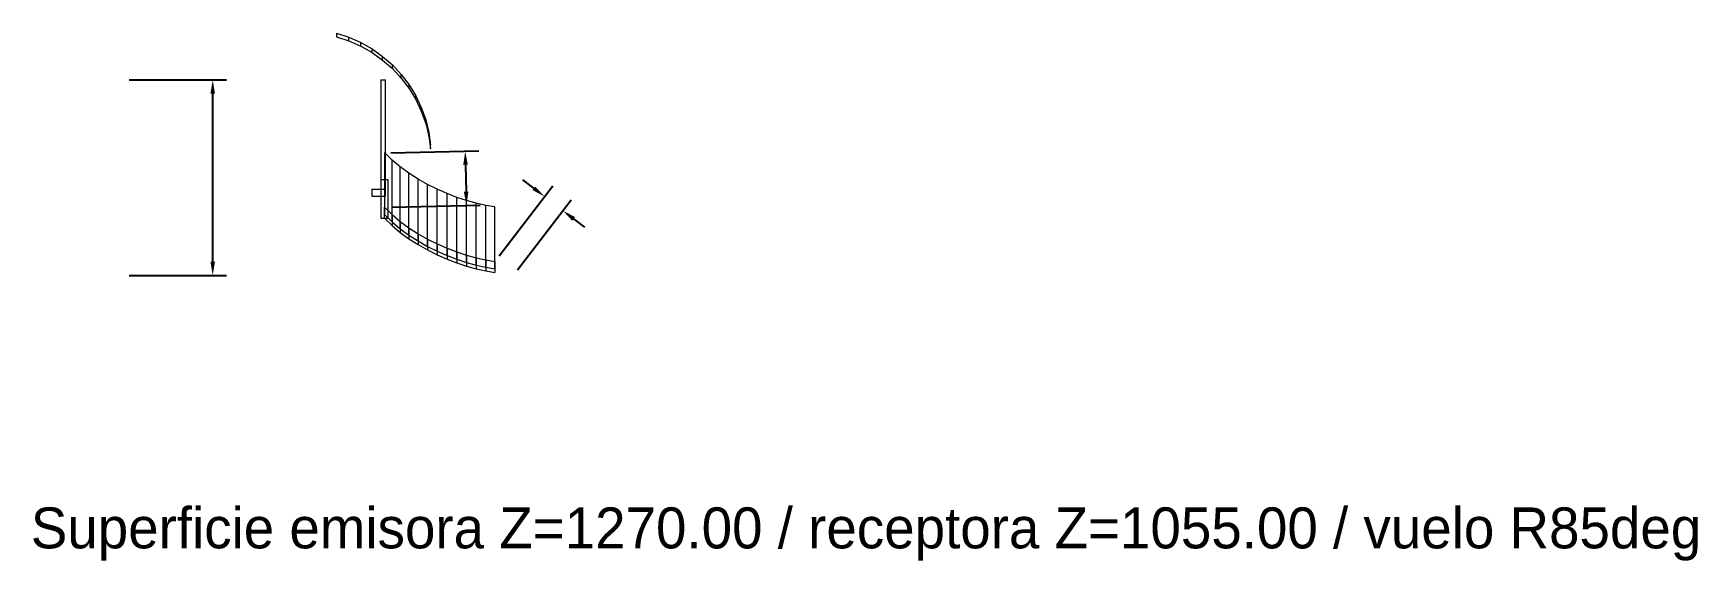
# Model space of a CAD drawing. Header units: millimetres. Extents: x -1970 to 59977, y -50268 to 6837.
# Drawn here: x 3 to 1833, y -47314 to -46734 of the extents above; entities that cross this region are included whole.
import ezdxf

# ---------------------------------------------------------------- set-up
doc = ezdxf.new("R2010")
doc.units = ezdxf.units.MM
for name, color, linetype, lineweight in [('COTAS_P', 1, 'Continuous', 0), ('DET_C05-C03', 7, 'Continuous', 0), ('TEXTOS', 4, 'Continuous', 0)]:
    doc.layers.add(name, color=color, linetype=linetype, lineweight=lineweight)
doc.dimstyles.new('R19_10', dxfattribs={"dimtxt": 25, "dimasz": 15, "dimexe": 15, "dimexo": 8, "dimgap": 10, "dimtad": 1, "dimtih": 1, "dimtoh": 1, "dimdsep": 46, "dimcen": 0.09, "dimadec": 0, "dimazin": 0, "dimtfac": 1, "dimtdec": 4, "dimtofl": 0, "dimtmove": 0, "dimatfit": 3, "dimfxl": 1, "dimtolj": 1, "dimtzin": 0, "dimarcsym": 0})

# ---------------------------------------------------------------- blocks, each defined once
blk = doc.blocks.new('*D48')
at = {"layer": 'COTAS_P', "color": 0, "lineweight": -2, "transparency": 16777216}
for p, q in [((395.7, -46865.2), (492.6, -46863)), ((478, -46878.3), (478.6, -46908)), ((397, -46924.8), (494, -46922.7))]:
    blk.add_line(p, q, dxfattribs=at)
at = {"layer": 'COTAS_P', "color": 0, "transparency": 16777216}
for points in [[(480.5, -46878.3), (475.5, -46878.4), (477.6, -46863.3)], [(481.1, -46907.9), (476.1, -46908), (479, -46923)]]:
    blk.add_solid(points, dxfattribs=at)
at = {"layer": 'Defpoints', "color": 0, "transparency": 16777216}
for p in [(387.7, -46865.3), (389, -46925), (479, -46923)]:
    blk.add_point(p, dxfattribs=at)
blk = doc.blocks.new('*D49')
at = {"layer": 'COTAS_P', "color": 0, "lineweight": -2, "transparency": 16777216}
for p, q in [((553, -46904.1), (541.1, -46895)), ((514.9, -46978.3), (574, -46901.4)), ((534.9, -46993.7), (594, -46916.8)), ((596.8, -46937.8), (608.7, -46947))]:
    blk.add_line(p, q, dxfattribs=at)
at = {"layer": 'COTAS_P', "color": 0, "transparency": 16777216}
for points in [[(554.5, -46902.2), (551.5, -46906.1), (564.9, -46913.3)], [(598.3, -46935.8), (595.3, -46939.8), (584.9, -46928.7)]]:
    blk.add_solid(points, dxfattribs=at)
at = {"layer": 'Defpoints', "color": 0, "transparency": 16777216}
for p in [(584.9, -46928.7), (510, -46984.6), (530, -47000)]:
    blk.add_point(p, dxfattribs=at)
blk = doc.blocks.new('*D50')
at = {"layer": 'COTAS_P', "color": 0, "lineweight": -2, "transparency": 16777216}
for p, q in [((108, -46785), (215, -46785)), ((200, -46985), (200, -46800)), ((108, -47000), (215, -47000))]:
    blk.add_line(p, q, dxfattribs=at)
at = {"layer": 'COTAS_P', "color": 0, "transparency": 16777216}
for points in [[(197.5, -46800), (202.5, -46800), (200, -46785)], [(197.5, -46985), (202.5, -46985), (200, -47000)]]:
    blk.add_solid(points, dxfattribs=at)
at = {"layer": 'Defpoints', "color": 0, "transparency": 16777216}
for p in [(100, -46785), (200, -46785), (100, -47000)]:
    blk.add_point(p, dxfattribs=at)

msp = doc.modelspace()

# ---------------------------------------------------------------- linework, layer by layer
at = {"layer": 'DET_C05-C03'}
for p, q in [((336.235, -46733.772), (349.791, -46738.155)), ((336.235, -46733.772), (336.235, -46737.772)), ((336.235, -46737.772), (349.791, -46742.155)), ((349.791, -46742.155), (349.791, -46738.155)), ((349.791, -46738.155), (362.832, -46743.893)), ((349.791, -46742.155), (362.832, -46747.893)), ((362.832, -46747.893), (362.832, -46743.893)), ((362.832, -46743.893), (375.222, -46750.927)), ((362.832, -46747.893), (375.222, -46754.927)), ((375.222, -46754.927), (375.222, -46750.927)), ((375.222, -46750.927), (386.833, -46759.183)), ((375.222, -46754.927), (386.833, -46763.183)), ((386.833, -46763.183), (386.833, -46759.183)), ((386.833, -46759.183), (397.545, -46768.577)), ((386.833, -46763.183), (397.545, -46772.577)), ((397.545, -46772.577), (397.545, -46768.577)), ((397.545, -46768.577), (407.246, -46779.011)), ((385, -46785.002), (390, -46785.002)), ((385, -46785.002), (385, -46905.002)), ((390, -46905.002), (390, -46785.002)), ((397.545, -46772.577), (407.246, -46783.011)), ((407.246, -46783.011), (407.246, -46779.011)), ((407.246, -46779.011), (415.837, -46790.377)), ((407.246, -46783.011), (415.837, -46794.377)), ((415.837, -46794.377), (415.837, -46790.377)), ((415.837, -46790.377), (423.228, -46802.558)), ((415.837, -46794.377), (423.228, -46806.558)), ((423.228, -46806.558), (423.228, -46802.558)), ((423.228, -46802.558), (429.343, -46815.426)), ((423.228, -46806.558), (429.343, -46819.426)), ((429.343, -46819.426), (429.343, -46815.426)), ((429.343, -46815.426), (434.119, -46828.849)), ((429.343, -46819.426), (434.119, -46832.849)), ((434.119, -46832.849), (434.119, -46828.849)), ((434.119, -46828.849), (437.505, -46842.688)), ((434.119, -46832.849), (437.505, -46846.688)), ((437.505, -46846.688), (437.505, -46842.688)), ((437.505, -46842.688), (439.467, -46856.8)), ((437.505, -46846.688), (439.467, -46860.8)), ((439.467, -46860.8), (439.467, -46856.8)), ((397.25, -46873.084), (389, -46865.002)), ((389, -46865.002), (389, -46933.002)), ((397.25, -46941.084), (397.25, -46873.084)), ((406.198, -46880.635), (397.25, -46873.084)), ((406.198, -46948.635), (406.198, -46880.635)), ((415.733, -46887.643), (406.198, -46880.635)), ((393, -46895.002), (385, -46895.002)), ((385, -46895.002), (385, -46937.002)), ((393, -46937.002), (393, -46895.002)), ((415.733, -46955.643), (415.733, -46887.643)), ((425.748, -46894.099), (415.733, -46887.643)), ((425.748, -46962.099), (425.748, -46894.099)), ((436.133, -46899.992), (425.748, -46894.099)), ((375, -46905.002), (390, -46905.002)), ((375, -46905.002), (375, -46913.002)), ((375, -46913.002), (390, -46913.002)), ((385, -46905.002), (390, -46905.002)), ((390, -46913.002), (390, -46905.002)), ((436.133, -46967.992), (436.133, -46899.992)), ((446.778, -46905.311), (436.133, -46899.992)), ((446.778, -46973.311), (446.778, -46905.311)), ((457.574, -46910.047), (446.778, -46905.311)), ((457.574, -46978.047), (457.574, -46910.047)), ((468.412, -46914.189), (457.574, -46910.047)), ((468.412, -46982.189), (468.412, -46914.189)), ((479.183, -46917.726), (468.412, -46914.189)), ((479.183, -46985.726), (479.183, -46917.726)), ((489.777, -46920.649), (479.183, -46917.726)), ((389, -46925.002), (397.25, -46933.084)), ((389, -46933.002), (389, -46925.002)), ((389, -46933.002), (397.25, -46941.084)), ((389, -46937.002), (389, -46933.002)), ((397.25, -46933.084), (397.25, -46941.084)), ((397.25, -46933.084), (406.198, -46940.635)), ((489.777, -46988.649), (489.777, -46920.649)), ((500.086, -46922.947), (489.777, -46920.649)), ((500.086, -46990.947), (500.086, -46922.947)), ((510, -46924.609), (500.086, -46922.947)), ((510, -46992.609), (510, -46924.609)), ((385, -46937.002), (393, -46937.002)), ((389, -46937.002), (397.25, -46945.084)), ((397.25, -46941.084), (397.25, -46945.084)), ((397.25, -46941.084), (406.198, -46948.635)), ((397.25, -46945.084), (406.198, -46952.635)), ((406.198, -46940.635), (406.198, -46948.635)), ((406.198, -46940.635), (415.733, -46947.643)), ((406.198, -46948.635), (406.198, -46952.635)), ((406.198, -46948.635), (415.733, -46955.643)), ((406.198, -46952.635), (415.733, -46959.643)), ((415.733, -46947.643), (415.733, -46955.643)), ((415.733, -46947.643), (425.748, -46954.099)), ((425.748, -46954.099), (425.748, -46962.099)), ((425.748, -46954.099), (436.133, -46959.992)), ((415.733, -46955.643), (415.733, -46959.643)), ((415.733, -46955.643), (425.748, -46962.099)), ((415.733, -46959.643), (425.748, -46966.099)), ((425.748, -46962.099), (425.748, -46966.099)), ((425.748, -46962.099), (436.133, -46967.992)), ((425.748, -46966.099), (436.133, -46971.992)), ((436.133, -46959.992), (436.133, -46967.992)), ((436.133, -46959.992), (446.778, -46965.311)), ((436.133, -46967.992), (436.133, -46971.992)), ((436.133, -46967.992), (446.778, -46973.311)), ((436.133, -46971.992), (446.778, -46977.311)), ((446.778, -46965.311), (446.778, -46973.311)), ((446.778, -46965.311), (457.574, -46970.047)), ((457.574, -46970.047), (457.574, -46978.047)), ((457.574, -46970.047), (468.412, -46974.189)), ((446.778, -46973.311), (446.778, -46977.311)), ((446.778, -46973.311), (457.574, -46978.047)), ((446.778, -46977.311), (457.574, -46982.047)), ((457.574, -46978.047), (457.574, -46982.047)), ((457.574, -46978.047), (468.412, -46982.189)), ((457.574, -46982.047), (468.412, -46986.189)), ((468.412, -46974.189), (468.412, -46982.189)), ((468.412, -46974.189), (479.183, -46977.726)), ((468.412, -46982.189), (468.412, -46986.189)), ((468.412, -46982.189), (479.183, -46985.726)), ((468.412, -46986.189), (479.183, -46989.726)), ((479.183, -46977.726), (479.183, -46985.726)), ((479.183, -46977.726), (489.777, -46980.649)), ((479.183, -46985.726), (479.183, -46989.726)), ((479.183, -46985.726), (489.777, -46988.649)), ((479.183, -46989.726), (489.777, -46992.649)), ((489.777, -46980.649), (489.777, -46988.649)), ((489.777, -46980.649), (500.086, -46982.947)), ((489.777, -46988.649), (489.777, -46992.649)), ((489.777, -46988.649), (500.086, -46990.947)), ((500.086, -46982.947), (500.086, -46990.947)), ((500.086, -46982.947), (510, -46984.609)), ((500.086, -46990.947), (500.086, -46994.947)), ((500.086, -46990.947), (510, -46992.609)), ((510, -46984.609), (510, -46992.609)), ((489.777, -46992.649), (500.086, -46994.947)), ((500.086, -46994.947), (510, -46996.609)), ((510, -46992.609), (510, -46996.609))]:
    msp.add_line(p, q, dxfattribs=at)

# ---------------------------------------------------------------- texts
at = {"layer": 'TEXTOS'}
msp.add_text('Superficie emisora Z=1270.00 / receptora Z=1055.00 / vuelo R85deg', height=45, dxfattribs=at).set_placement((0, -47300))

# ---------------------------------------------------------------- dimensions: what is measured, and where the dimension line sits
at = {"layer": 'COTAS_P'}
for p1, p2, distance, picture, middle in [((100, -47000), (100, -46785.002), -100, '*D50', (200, -46892.501)), ((387.665, -46865.332), (389, -46925.002), 90, '*D48', (478.31, -46893.154)), ((510, -46984.609), (530, -47000), 90, '*D49', (574.888, -46920.979))]:
    dim = msp.add_aligned_dim(p1=p1, p2=p2, distance=distance, text='<> P', dimstyle='R19_10', dxfattribs=at)
    dim.commit()
    dim.dimension.update_dxf_attribs({"geometry": picture, "text_midpoint": middle})

doc.saveas('drawing.dxf')
